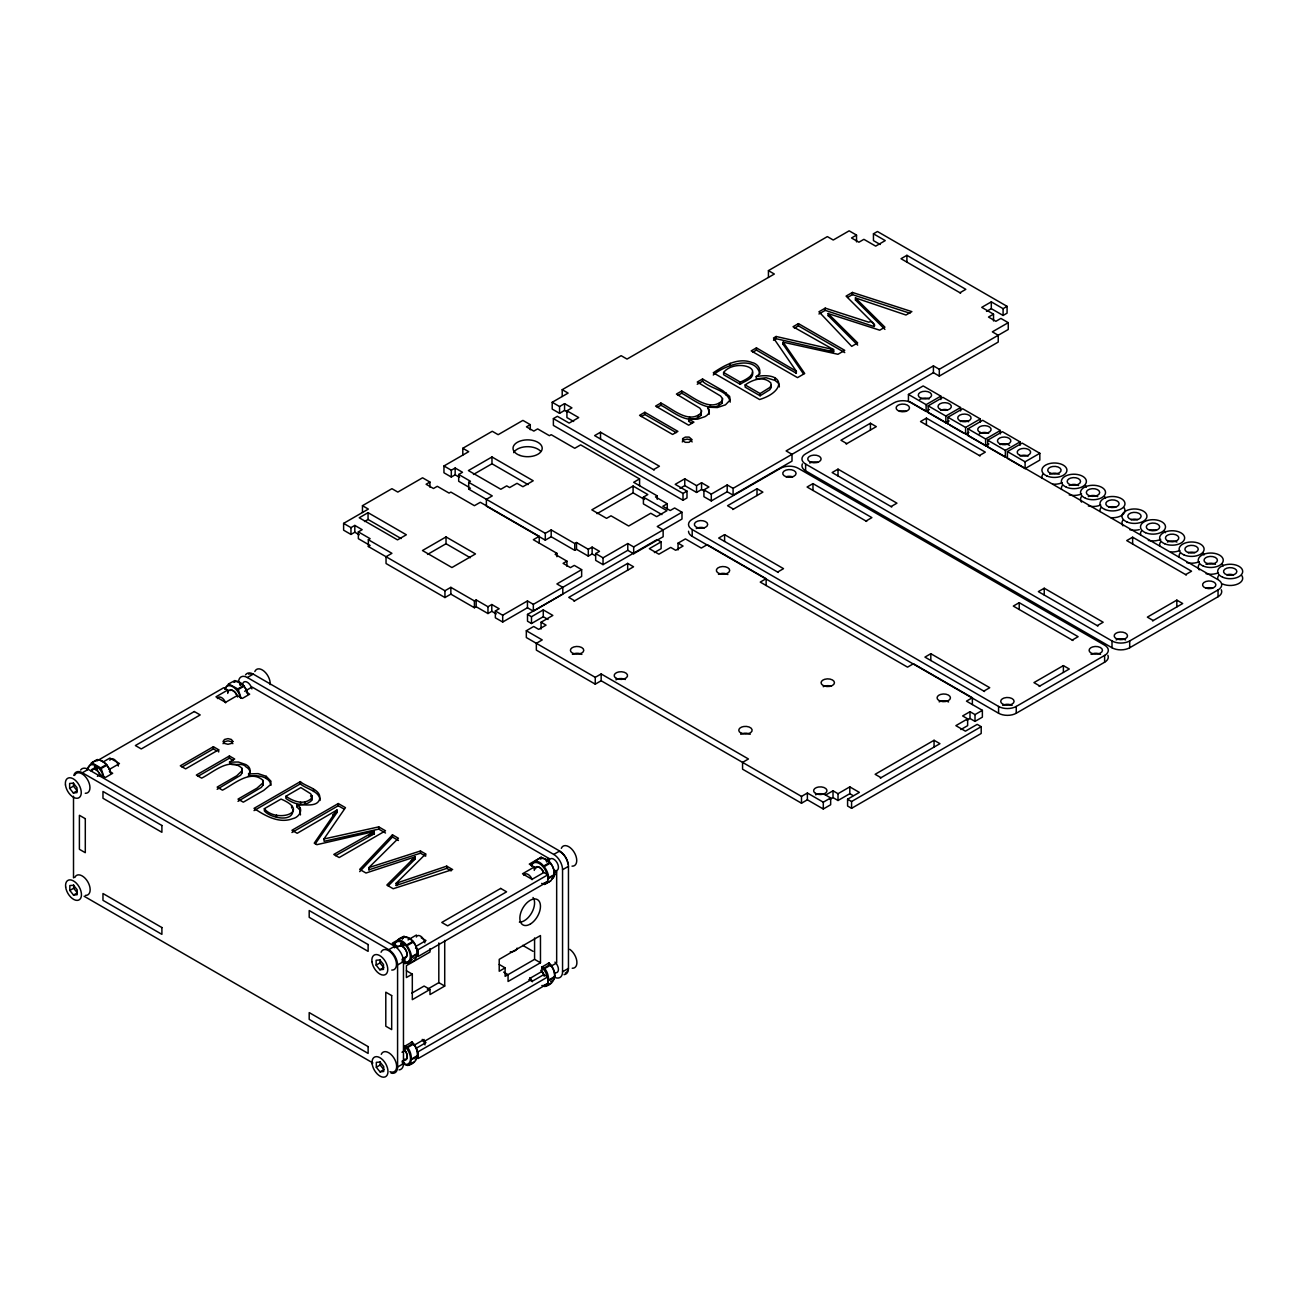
<?xml version="1.0" encoding="UTF-8"?>
<svg xmlns="http://www.w3.org/2000/svg" width="1308" height="1308" viewBox="0 0 1308 1308"><rect width="100%" height="100%" fill="white"/><g stroke="black" fill="none" stroke-linecap="round" stroke-linejoin="round"><path stroke-width="1.5" d="M217.161 789.313L240.607 775.235L242.242 772.668L241.718 768.025C229.26 756.743 212.566 772.897 201.628 778.129L196.331 775.072L229.407 755.975L234.704 759.032L229.472 762.041C230.028 767.894 242.094 761.321 245.888 766.799A13.538 7.815 0 0 1 249.844 773.796M242.242 772.668L241.718 768.025M320.084 800.463C319.741 790.735 306.088 789.182 300.349 783.852L254.03 810.6M730.24 402.112C728.115 389.997 709.982 388.836 702.543 381.2L697.246 384.258M403.011 1062.129L402.651 1061.295L403.175 1062.112M238.007 801.346L261.306 787.4L263.251 784.816L262.81 780.222C250.319 768.99 233.38 784.686 222.458 790.163L217.161 787.105L236.797 775.758L242.242 770.445M263.251 784.816L262.81 780.222M403.829 1062.423L404.744 1063.339M759.883 373.974C755.076 353.798 723.226 365.946 713.269 375.004M403.649 1062.309L404.172 1062.881M404.532 962.394C422.19 965.337 401.229 927.65 394.264 944.605M407.197 963.391C428.239 960.693 412.151 927.029 398.008 939.7M404.499 1046.155A11.461 6.622 60 0 1 410.434 1059.84A11.461 6.622 60 0 1 402.406 1063.339C415.045 1071.415 412.739 1047.855 404.728 1045.795M407.883 1065.448C420.162 1062.685 420.113 1048.395 411.48 1041.904M547.561 879.99C552.483 874.038 536.427 852.129 531.359 865.618M541.643 883.423L544.553 884.421L550.57 881.02L554.314 876.098L554.314 871.079L552.139 865.487L548.379 860.811L541.12 857.296L529.266 864.097L534.285 866.991L534.285 870.392M541.839 985.513C552.254 987.998 549.082 968.966 541.839 966.808M544.978 986.461C557.273 983.714 557.208 969.408 548.575 962.917M311.631 800.431L312.072 796.016L310.568 793.694L300.873 787.596L285.912 796.245L285.912 798.452C293.123 803.652 304.372 807.788 311.631 800.431L312.072 796.016M300.448 814.917L299.924 810.012L296.867 806.905C296.818 801.722 315.653 809.26 319.381 799.924C322.782 789.411 305.5 786.746 300.349 781.628L254.03 808.377C265.115 815.767 279.045 823.926 292.763 818.644C299.319 817.418 304.437 808.736 296.867 804.682L296.998 806.84M223.047 743.696L224.502 741.701L227.968 740.851L231.369 741.685L232.857 743.68M682.286 441.908L683.741 439.946L687.207 439.096L690.657 439.913L692.112 441.924M678.165 395.261L681.697 393.234C692.619 398.711 709.557 414.407 722.049 403.175L722.49 398.564L720.544 395.981L697.246 382.034L702.543 378.977L722.932 390.749L729.602 396.373L730.24 399.888L725.482 404.826L717.373 407.54L707.644 407.213L709.083 411.807A13.538 7.815 0 0 1 709.149 414.293M722.049 403.175L722.49 398.564M657.335 407.295L660.867 405.251C671.805 410.483 688.499 426.637 700.957 415.355L701.48 410.712L699.845 408.145L676.399 394.068L681.697 391.01C692.619 396.488 709.557 412.183 722.049 400.951M700.957 415.355L701.48 410.712M96.678 760.847C101.861 757.152 110.297 767.682 110.706 773.29M233.789 681.86C238.955 678.165 247.392 688.695 247.817 694.303M403.796 936.348L402.259 939.079A11.461 6.622 60 0 1 403.551 937.885M540.286 858.637L540.891 857.361M544.782 884.355L546.319 881.625M271.05 785.225C269.497 775.791 256.057 774.876 248.406 776.167L249.844 771.573A13.538 7.815 0 0 0 245.888 764.591L238.432 762.024L229.603 762.123M224.862 688.842L228.606 683.921L234.884 680.536M771.328 385.141L769.807 387.479L760.111 393.561L745.151 384.928L745.151 387.152L760.111 395.784L769.807 389.702L771.328 387.364L770.87 382.966C763.61 375.592 752.362 379.745 745.151 384.928M315.326 843.725L337.153 812.301L337.023 809.995L297.194 833.294L291.946 830.286L338.281 803.537L345.459 807.674L323.943 838.968L324.122 841.306L378.731 829.109L385.517 833.016M263.251 782.593L256.989 788.168L238.007 799.123L243.304 802.18L263.676 790.424L270.364 784.784L271.001 781.268L266.243 776.331L258.134 773.633L248.406 773.944M97.299 759.556L91.511 762.907L87.145 769.742M723.602 372.486L740.279 382.116C771.72 368.725 734.72 357.885 723.602 372.486L723.602 374.709L740.279 384.323C744.089 381.102 754.651 378.764 752.378 372.012M392.465 834.815L359.7 869.395L365.995 873.025L415.143 856.854L386.841 885.058L393.201 888.737L452.617 869.542L446.731 866.141L396.144 883.276L425.672 853.977L420.473 850.985L368.872 867.596L398.433 838.265L392.465 834.815L392.465 837.038L359.7 871.619M388.182 885.892L415.143 859.078L415.012 856.789M756.237 376.557C763.414 372.584 758.787 363.738 752.002 362.512C738.284 357.231 724.354 365.39 713.269 372.78L759.588 399.529C786.157 391.403 785.078 371.39 756.237 376.557L756.237 378.764L766.243 377.767L775.235 380.481L778.62 383.457L779.372 386.939M311.631 798.207C304.372 805.581 293.123 801.428 285.912 796.245M692.194 423.351L688.711 421.339L688.711 419.116L693.943 422.141L688.646 425.198L655.57 406.101L660.867 403.044C671.805 408.26 688.499 424.43 700.957 413.132M398.515 883.521L396.144 885.483L446.731 868.365L451.146 870.915M332.608 814.917L337.153 812.301M562.211 396.488L562.211 389.686L621.136 355.678L627.023 359.079L774.336 274.026L768.434 270.625L768.434 277.427M768.434 270.625L827.359 236.601L833.245 240.018L849.154 230.829L856.527 235.08L856.527 241.882M362.463 512.491L362.463 505.689L391.926 488.685L397.812 492.086L422.566 477.796L429.923 482.047L429.923 487.148M462.803 455.086L462.803 448.284L492.266 431.28L498.152 434.681L522.906 420.391L530.28 424.642L530.28 429.743M567.509 412.134L564.566 410.434L559.562 413.328L552.205 409.077L552.205 402.275L568.113 393.087L562.211 389.686M359.226 534.776L354.811 532.225L350.969 534.432L343.612 530.181L343.612 523.38L368.349 509.09L362.463 505.689M459.566 477.371L455.151 474.82L451.309 477.028L443.952 472.777L443.952 465.975L468.705 451.685L462.803 448.284M368.055 512.671L359.226 517.772L397.518 539.877L406.363 534.776L368.055 512.671L368.055 519.472L364.523 521.516M552.205 402.275L559.562 406.526L564.566 403.632L571.939 407.883L566.92 410.777L566.92 417.579L573.656 421.47M856.527 235.08L851.524 237.974L858.882 242.225L863.885 239.331L875.673 246.133L885.238 240.607L873.45 233.805L873.45 240.607L880.186 244.498M343.612 523.38L350.969 527.631L354.811 525.424L362.169 529.675L358.343 531.882L358.343 538.683L370.131 545.501L368.349 546.515L368.349 539.714L370.131 538.683L358.343 531.882M429.923 482.047L426.097 484.254L433.471 488.505L437.297 486.298L449.085 493.1L450.851 492.086L474.412 505.689L480.314 502.288L539.223 536.313L539.223 543.114M443.952 465.975L451.309 470.226L455.151 468.019L462.509 472.27L458.683 474.477L458.683 481.279L468.787 487.116M530.28 424.642L526.437 426.849L533.811 431.1L537.637 428.893L549.425 435.695L551.191 434.681L574.752 448.284L580.654 444.884L639.579 478.908L639.579 485.709M993.524 320.967L993.524 314.165L988.505 317.059L995.879 321.31L1000.882 318.416L1008.255 322.667L1008.255 329.485L939.308 369.281L933.421 365.88L786.108 450.917L792.01 454.317L792.01 461.135L733.085 495.143L727.199 491.743L711.29 500.931L703.917 496.68L703.917 489.879L708.936 486.985L701.562 482.734L696.559 485.628L684.771 478.81L675.206 484.336L686.994 491.138L686.994 497.939L683.005 500.245L553.382 425.411L553.382 418.609L557.371 416.304L569.144 423.105L578.708 417.579L566.92 410.777M873.45 233.805L877.439 231.5L1007.078 306.35L1007.078 313.152L1003.089 315.457L991.3 308.655L986.51 311.402M491.971 456.966L468.411 470.569L500.817 489.274L506.703 485.873L509.646 487.573L517.02 483.322L522.906 486.723L533.223 480.772L491.971 456.966L491.971 463.768L528.056 484.598M473.447 474.461L491.971 463.768M595.68 553.562L603.037 557.829L627.791 543.539L633.677 546.94L681.991 519.047L681.991 512.245L657.254 526.519L663.14 529.92L663.14 536.738L633.677 553.742L627.791 550.341L603.037 564.631L595.68 560.38L595.68 553.562L599.505 551.355L592.132 547.104L588.306 549.311L576.517 542.509L574.752 543.539L551.191 529.92L545.289 533.321L468.705 489.11L468.705 482.309L470.471 481.279L458.683 474.477M468.705 489.11L470.471 488.08M653.542 469.637L659.428 466.237L600.519 432.212L594.617 435.613L654.229 470.03M959.941 292.73L965.827 289.33L906.902 255.322L901.016 258.722L960.628 293.139M644.844 412.282L639.547 415.355L672.623 434.452L677.92 431.395L644.844 412.282L644.844 414.505L676.187 432.605M833.572 349.612L776.135 336.483L773.486 338.02L796.261 371.161L756.433 347.863L751.201 350.887L797.52 377.636L804.698 373.499L783.181 342.189L837.97 354.288L844.755 350.364L798.42 323.616L793.024 326.738L833.572 349.612L833.572 351.836L776.135 338.707L773.486 340.243M825.234 308.132L818.939 311.778L851.704 346.358L857.672 342.909L828.111 313.56L879.712 330.188L884.911 327.18L855.383 297.897L905.97 315.015L911.856 311.631L852.44 292.436L846.08 296.099L874.382 324.302C875.265 329.779 873.352 319.365 868.757 322.177L825.234 308.132L825.234 310.356L818.939 313.985M641.312 416.549L644.844 414.505M752.934 352.097L756.433 350.086L796.392 373.303M794.381 328.177L798.42 325.839L844.755 352.588M847.666 297.406L852.44 294.643L909.943 313.217M857.672 345.116L828.275 315.686M884.911 329.403L855.514 300.039M446.028 536.934L422.468 550.537L451.93 567.541L475.491 553.938L446.028 536.934L446.028 543.736L427.52 554.428M803.57 374.039L783.181 344.413L783.378 342.075M91.511 762.907L97.773 759.523M688.711 419.116L697.671 419.149L705.126 416.582A13.538 7.815 0 0 0 709.083 409.584L707.644 407.213M97.642 760.537L223.766 687.714L227.756 690.019L227.756 693.42M688.711 421.339L688.842 419.034M73.82 775.399A12.491 7.21 60 0 1 82.355 772.766L88.241 769.366L394.656 946.273A12.491 7.21 60 0 1 403.469 961.593L403.469 1063.617A12.491 7.21 60 0 1 399.054 1069.911M238.497 682.612A12.491 7.21 60 0 1 247.326 677.511L253.229 674.111L559.644 851.018A12.491 7.21 60 0 1 568.457 866.337L568.457 968.361A12.491 7.21 60 0 1 564.026 974.656M103.169 761.943L109.905 758.051L119.469 763.578L109.365 769.415M227.756 690.019L215.967 696.821L225.532 702.347L237.32 695.545L242.323 698.439L249.681 694.188L246.345 692.259M91.985 762.858L100.7 767.894L106.488 764.542M228.606 683.921L237.794 688.907L243.582 685.556M103.97 777.181L101.19 768.499L106.978 765.147M241.064 698.194L238.285 689.512L244.073 686.16M69.635 788.348L69.635 783.443L73.346 783.165L76.992 787.694L76.992 792.599L73.346 792.975L69.635 788.348L73.461 786.141L73.461 782.871M97.381 776.331L100.324 774.63L105.327 777.524L112.701 773.273L109.349 771.344M244.678 691.294L252.052 687.043L549.017 858.489L549.017 861.89A6.671 3.842 60 0 1 553.317 858.947A6.671 3.842 60 0 1 558.369 866.354A6.671 3.842 60 0 1 554.935 870.572M73.346 792.975L77.172 790.768L73.461 786.141M368.349 546.515L444.949 590.742L450.851 587.341L474.412 600.944L476.177 599.931L487.966 606.732L491.792 604.509L499.166 608.76L495.34 610.983L495.34 617.785L502.697 622.036L527.451 607.746L533.337 611.147L562.8 594.143L562.8 587.341L556.914 583.94L581.651 569.65L581.651 576.452L533.337 604.345L527.451 600.944L502.697 615.234L495.34 610.983M539.223 536.313L533.337 539.714L556.914 553.317L556.914 556.717M639.579 478.908L633.677 482.309L657.254 495.912L657.254 499.313M643.405 497.105L647.82 494.555L633.088 486.036L591.837 509.858L606.569 518.36L611 515.81L628.674 526.012L650.763 513.259L656.665 516.66L666.966 510.709L643.405 497.105L643.405 503.907L661.913 514.6M368.349 539.714L391.926 553.317L386.04 556.717L386.04 563.519L444.949 597.543L450.851 594.143L474.412 607.746L476.177 606.732L487.966 613.534L491.792 611.327L496.223 613.877M468.705 482.309L492.266 495.912L486.38 499.313L486.38 506.114L545.289 540.139L551.191 536.738L574.752 550.341L576.517 549.311L588.306 556.129L592.132 553.905L595.091 555.606M597.004 513.684L633.088 492.854L644.55 499.46M218.681 749.778L213.384 746.721L180.291 765.818L185.605 768.875L218.681 749.778L218.681 752.002M182.041 767.028L213.384 748.928L216.915 750.972M1007.078 306.35L1003.089 308.655L991.3 301.854L981.736 307.364L993.524 314.165M556.914 553.317L555.132 554.33L566.92 561.148L566.92 566.25M657.254 495.912L655.488 496.926L667.26 503.727L667.26 508.828M679.996 488.375L684.771 485.628L696.559 492.429L701.562 489.535L704.505 491.236M553.382 418.609L683.005 493.443L686.994 491.138M566.92 561.148L563.094 563.356L570.452 567.607L574.294 565.399L581.651 569.65M667.26 503.727L662.845 506.278L670.203 510.529L674.634 507.978L681.991 512.245M198.064 776.282L229.407 758.182L232.938 760.226M703.917 489.879L711.29 494.13L727.199 484.941L733.085 488.342L933.421 372.682L939.308 376.083L998.233 342.058L998.233 335.257L992.347 331.856L1008.255 322.667M548.052 619.469L543.278 616.722L531.489 623.524L527.5 621.218L527.5 614.417L657.123 539.566L661.112 541.872L661.112 548.673L654.392 552.565M929.383 409.551L926.113 411.448L908.439 401.245L908.439 394.444L923.17 385.942L940.844 396.144L940.844 399.545M527.5 614.417L531.489 616.722L543.278 609.904L552.843 615.43L541.054 622.232L541.054 629.034M661.112 541.872L649.34 548.673L658.905 554.2L670.677 547.398L675.696 550.292L683.054 546.041L678.051 543.147L678.051 549.949M573.95 601.206L633.562 566.789L627.676 563.388L568.751 597.396L574.637 600.797M732.742 509.531L762.891 492.119L757.005 488.718L727.542 505.722L733.428 509.123M846.162 444.033L876.311 426.637L870.425 423.236L840.962 440.24L846.865 443.641M69.831 890.454L69.831 885.549L73.542 885.271L77.188 889.8L77.188 894.705L73.542 895.081L69.831 890.454L73.657 888.246L73.657 884.976M960.906 729.537L967.642 725.646L967.642 718.844L955.87 725.646L965.418 731.172L977.207 724.37L981.196 726.676L981.196 733.477L851.573 808.311L847.584 806.006L847.584 799.204L859.372 792.403L849.808 786.876L838.019 793.694L833.016 790.8L825.642 795.051L830.662 797.945L830.662 804.747L823.288 808.998L807.379 799.809L801.493 803.21L742.568 769.186L742.568 762.384L748.454 758.983L601.157 673.947L595.254 677.348L526.323 637.536L526.323 630.734L533.697 626.483L538.7 629.377L546.057 625.126L541.054 622.232M678.051 543.147L685.408 538.896L701.317 548.068L707.219 544.668L766.128 578.692L766.128 585.494M73.542 895.081L77.368 892.874L73.657 888.246M908.439 394.444L926.113 404.646L940.844 396.144M949.117 420.947L945.847 422.844L928.173 412.641L928.173 405.84L942.905 397.338L960.579 407.54L960.579 410.941M777.622 572.054L783.525 568.653L724.599 534.645L718.697 538.046L778.325 572.463M866.01 521.025L871.896 517.625L812.971 483.617L807.085 487.017L866.697 521.434M891.042 506.572L896.945 503.171L838.019 469.147L832.133 472.548L891.745 506.981M979.43 455.544L985.316 452.143L926.407 418.135L920.505 421.536L980.117 455.952M264.363 808.671L281.04 799.057C312.481 812.431 275.481 823.272 264.363 808.671L264.363 810.895C270.053 817.958 293.842 823.141 292.927 809.472M928.173 405.84L945.847 416.042L960.579 407.54M947.908 424.037L947.908 417.236L962.639 408.734L980.313 418.936L980.313 422.337M947.908 417.236L965.598 427.438L980.313 418.936M988.897 443.919L985.627 445.799L967.953 435.597L967.953 428.795L982.684 420.293L1000.358 430.495L1000.358 433.896M968.868 432.343L965.598 434.24L965.598 427.438M291.946 832.493L338.281 805.744L344.02 809.063M967.953 428.795L985.627 438.998L1000.358 430.495M987.687 440.191L1005.361 450.393L1005.361 457.195L987.687 446.993L987.687 440.191L1002.418 431.689L1020.093 441.891L1020.093 445.292M766.128 578.692L760.242 582.093L907.539 667.145L913.442 663.745L972.367 697.753L972.367 704.554M526.323 630.734L542.231 639.923L536.345 643.323L536.345 650.125L595.254 684.149L601.157 680.749L801.493 796.409L807.379 793.008L823.288 802.196L830.662 797.945M1005.361 450.393L1020.093 441.891M1007.422 451.587L1022.153 443.085L1039.827 453.287L1039.827 460.089L1025.096 468.591L1007.422 458.389L1007.422 451.587L1025.096 461.789L1039.827 453.287M335.518 855.661L374.333 833.768L374.202 831.479L316.896 844.674L314.247 843.153L337.023 809.995M404.286 936.299L392.269 943.199L397.289 946.093L394.346 947.793M535.593 860.664L541.381 857.329M82.355 772.766L388.77 949.673L394.656 946.273M247.326 677.511L553.742 854.418L559.644 851.018M408.014 939.896L416.434 935.024M534.285 866.991L522.497 873.793L532.062 879.319L543.834 872.518L547.823 874.823L547.823 881.625L418.2 956.459L418.2 949.657L547.823 874.823M546.057 860.19L549.017 858.489M407.197 944.67L412.985 941.335M544.291 865.683L550.096 862.348M407.687 945.275L413.475 941.94M544.782 866.288L550.57 862.953M376.132 965.14L376.132 960.235L379.843 959.958L383.489 964.486L383.489 969.391L379.843 969.768L376.132 965.14L379.958 962.933L379.958 959.663M415.895 946.387L425.999 940.55L421.209 937.787M379.843 969.768L383.685 967.56L379.958 962.933M983.845 691.115L989.747 687.714L930.822 653.706L924.936 657.106L984.548 691.523M1072.233 640.102L1078.119 636.685L1019.21 602.677L1013.308 606.078L1072.92 640.495M1097.281 625.633L1103.167 622.232L1044.242 588.224L1038.356 591.625L1097.968 626.041M1185.653 574.604L1191.555 571.204L1132.63 537.196L1126.728 540.596L1186.356 575.013M401.997 959.353L404.94 957.652M401.997 961.053L404.94 959.353L404.94 963.783L412.314 959.516M553.725 873.45L556.668 871.749L556.668 962.933L550.782 966.334M391.027 1073.1A12.491 7.21 60 0 0 397.583 1067.017L397.583 964.993L403.469 961.593M412.036 956.508L417.824 953.156M549.131 877.521L554.935 874.169M553.725 976.88A12.491 7.21 60 0 0 562.554 971.779L562.554 869.738L568.457 866.337M412.036 957.145L417.824 953.81M549.131 878.159L554.935 874.823M544.291 884.404L550.57 881.02M444.72 940.419L444.72 986.052L429.989 994.57L429.989 989.453L412.314 999.672L412.314 974.149L406.412 977.55L406.412 965.647L429.989 952.044L429.989 948.643M411.726 993.197L424.103 986.052L429.989 989.453M427.373 989.273L438.818 982.651L444.72 986.052M972.367 697.753L966.465 701.153L982.373 710.342L982.373 717.144L975.016 721.395L969.996 718.501L967.053 720.201M540.466 962.753L534.58 959.353L505.117 976.357L505.117 967.855L499.215 971.255L499.215 959.353L540.466 935.547L540.466 962.753L508.06 981.474L508.06 974.656L503.645 972.106M982.373 710.342L975.016 714.593L969.996 711.699L962.639 715.95L967.642 718.844M830.057 799.302L833.016 797.602L838.019 800.496L849.808 793.694L852.996 795.526M880.333 778.096L939.962 743.68L934.059 740.279L875.134 774.303L881.036 777.704M1039.141 686.422L1069.29 669.009L1063.388 665.609L1033.941 682.612L1039.827 686.013M1152.561 620.94L1182.71 603.528L1176.824 600.127L1147.361 617.131L1153.247 620.532M412.314 1041.855L404.94 1046.106L404.94 1050.52L401.997 1052.221M549.311 962.753L541.937 967.004L541.937 971.435L530.149 978.237L530.149 980.281L424.103 1041.511L424.103 1039.468L413.998 1045.305M407.393 1046.776L413.181 1043.441M544.488 967.789L550.292 964.454M407.883 1047.381L413.671 1044.046M544.978 968.394L550.766 965.059M376.328 1067.246L376.328 1062.341L380.039 1062.047L383.702 1066.592L383.702 1071.497L380.039 1071.873L376.328 1067.246L380.154 1065.023L380.154 1061.753M415.895 1048.444L425.999 1042.607L422.811 1040.759M380.039 1071.873L383.882 1069.65L380.154 1065.023M547.823 976.88L418.2 1051.714L418.2 1058.515L547.823 983.681L547.823 976.88L543.834 974.574L532.062 981.376L528.873 979.529M847.584 799.204L851.573 801.51L981.196 726.676M692.194 529.544L998.576 706.434A12.491 7.21 0 0 0 1016.251 706.434L1104.622 655.422A12.491 7.21 0 0 0 1104.671 645.204L798.24 468.297A12.491 7.21 0 0 0 780.565 468.297L692.194 519.325A12.491 7.21 0 0 0 692.194 529.544L692.194 536.345L998.576 713.236A12.491 7.21 0 0 0 1016.251 713.236L1104.622 662.224A12.491 7.21 0 0 0 1107.876 655.259M805.614 464.046L1112.013 640.953A12.491 7.21 0 0 0 1129.687 640.953L1218.042 589.924A12.491 7.21 0 0 0 1218.091 579.722L911.676 402.815A12.491 7.21 0 0 0 894.002 402.815L805.614 453.843A12.491 7.21 0 0 0 805.614 464.046L805.614 470.847L1112.013 647.754A12.491 7.21 0 0 0 1129.687 647.754L1218.042 596.742A12.491 7.21 0 0 0 1221.312 589.777M397.583 1067.017L403.469 1063.617M412.233 1058.597L418.02 1055.262M562.554 971.779L568.457 968.361M549.344 979.61L555.132 976.275M412.233 1059.251L418.02 1055.899M549.344 980.264L555.132 976.929M407.393 1065.48L413.671 1062.096M544.488 986.51L550.766 983.109M374.333 831.545L333.785 854.435L339.181 857.541L385.517 830.793L378.731 826.885L323.943 838.968M411.35 860.468L415.143 859.078M368.872 869.82L420.473 853.208L425.672 856.2L425.672 853.977M368.333 835.485L374.333 833.768M825.234 310.356L874.251 326.608M830.416 350.184L833.572 351.836M949.69 425.051L963.816 433.226M446.028 543.736L470.291 557.748M368.055 519.472L401.131 538.569M240.737 684.248L240.607 685.098L240.083 683.871M553.725 870.049L556.668 871.749M392.465 837.038L398.433 840.488M522.709 945.357L533.092 951.357M499.215 964.454L505.117 967.855M415.535 948.12L418.2 949.657M406.412 970.749L412.314 974.149M402.21 1060.984L402.194 1062.161M84.104 896.242L372.894 1062.979M310.568 795.902L312.072 798.24M547.12 861.874L546.581 860.648L546.45 861.743M240.607 685.343L240.067 684.117L240.067 685.032M1218.042 589.924L1218.042 596.742M1176.824 600.127L1176.824 606.928M1132.63 537.196L1132.63 543.997M1129.687 640.953L1129.687 647.754M1112.013 640.953L1112.013 647.754M1104.622 655.422L1104.622 662.224M1063.388 665.609L1063.388 672.41M1044.242 588.224L1044.242 595.026M1025.096 461.789L1025.096 468.591M1019.21 602.677L1019.21 609.479M1016.251 706.434L1016.251 713.236M1003.089 308.655L1003.089 315.457M998.576 706.434L998.576 713.236M991.3 301.854L991.3 308.655M985.627 438.998L985.627 445.799M975.016 714.593L975.016 721.395M969.996 711.699L969.996 718.501M945.847 416.042L945.847 422.844M939.308 369.281L939.308 376.083M934.059 740.279L934.059 747.081M933.421 365.88L933.421 372.682M930.822 653.706L930.822 660.507M926.407 418.135L926.407 424.936M926.113 404.646L926.113 411.448M906.902 255.322L906.902 262.123M870.425 423.236L870.425 430.038M855.514 297.815L855.383 300.121M852.44 292.436L852.44 294.643M851.573 801.51L851.573 808.311M849.808 786.876L849.808 793.694M838.019 469.147L838.019 475.965M838.019 793.694L838.019 800.496M833.441 349.694L833.441 351.917M833.016 790.8L833.016 797.602M828.275 313.462L828.111 315.784M823.288 802.196L823.288 808.998M812.971 483.617L812.971 490.418M807.379 793.008L807.379 799.809M801.493 796.409L801.493 803.21M798.42 323.616L798.42 325.839M796.392 371.08L796.261 373.385M783.181 342.189L783.181 344.413M776.135 336.483L776.135 338.707M775.235 378.274L775.235 380.481M760.111 393.561L760.111 395.784M757.005 488.718L757.005 495.519M756.433 347.863L756.433 350.086M750.89 375.396L750.89 377.603M740.279 382.116L740.279 384.323M733.085 488.342L733.085 495.143M730.109 363.33L730.109 365.553M727.199 484.941L727.199 491.743M725.907 392.662L725.907 394.885M724.599 534.645L724.599 541.447M719.236 403.273L719.236 405.496M711.29 494.13L711.29 500.931M710.375 404.826L710.375 407.033M702.543 378.977L702.543 381.2M701.562 482.734L701.562 489.535M698.276 415.388L698.276 417.612M696.559 485.628L696.559 492.429M689.594 417.023L689.594 419.23M684.771 478.81L684.771 485.628M683.005 493.443L683.005 500.245M681.697 391.01L681.697 393.234M660.867 403.044L660.867 405.251M633.677 546.94L633.677 553.742M633.088 486.036L633.088 492.854M627.791 543.539L627.791 550.341M627.676 563.388L627.676 570.19M603.037 557.829L603.037 564.631M601.157 673.947L601.157 680.749M600.519 432.212L600.519 439.014M595.254 677.348L595.254 684.149M592.132 547.104L592.132 553.905M588.306 549.311L588.306 556.129M576.517 542.509L576.517 549.311M574.752 543.539L574.752 550.341M564.566 403.632L564.566 410.434M559.562 406.526L559.562 413.328M551.191 529.92L551.191 536.738M548.853 963.947L548.853 965.124M545.289 533.321L545.289 540.139M543.278 609.904L543.278 616.722M534.58 937.967L534.58 959.353M533.337 604.345L533.337 611.147M531.489 616.722L531.489 623.524M527.451 600.944L527.451 607.746M502.697 615.234L502.697 622.036M491.792 604.509L491.792 611.327M487.966 606.732L487.966 613.534M476.177 599.931L476.177 606.732M474.412 600.944L474.412 607.746M455.151 468.019L455.151 474.82M451.309 470.226L451.309 477.028M450.851 587.341L450.851 594.143M446.731 866.141L446.731 868.365M444.949 590.742L444.949 597.543M438.818 942.97L438.818 982.651M420.473 850.985L420.473 853.208M396.144 883.276L396.275 885.565M378.731 826.885L378.731 829.109M374.202 831.479L374.202 833.687M368.872 867.596L369.036 869.918M354.811 525.424L354.811 532.225M350.969 527.631L350.969 534.432M338.281 803.537L338.281 805.744M313.528 789.247L313.528 791.471M305.124 801.869L305.124 804.077M300.627 802.245L300.627 804.469M300.349 781.628L300.349 783.852M299.924 807.788L299.924 810.012M291.651 805.777L291.651 808.001M276.544 815.048L276.544 817.271M266.243 776.331L266.243 778.554M229.407 755.975L229.407 758.182M213.384 746.721L213.384 748.928M73.51 796.229L73.51 877.881M1049.719 474.297A6.671 3.842 0 0 1 1059.153 474.297M1062.145 482.701A12.491 7.21 0 0 1 1052.924 484.173M1042.067 478.025A12.491 7.21 0 0 1 1042.852 474.314M1123.981 507.7A12.491 7.21 0 0 1 1110.966 517.69M1100.093 511.526A12.491 7.21 0 0 1 1100.878 507.831M1109.135 507.193A6.671 3.842 0 0 1 1115.806 507.193M1081.585 493.917A12.491 7.21 0 0 1 1069.208 494.931M1061.507 489.241A12.491 7.21 0 0 1 1062.292 485.546M1085.378 485.415A12.491 7.21 0 0 1 1086.261 487.23M1069.176 485.513A6.671 3.842 0 0 1 1078.593 485.513M1100.731 504.986A12.491 7.21 0 0 1 1088.354 505.983M1081.536 502.125A12.491 7.21 0 0 1 1081.438 496.599M1104.541 496.468A12.491 7.21 0 0 1 1105.407 498.283M1088.321 496.582A6.671 3.842 0 0 1 1097.739 496.582M809.734 463.032A6.671 3.842 0 0 1 817.778 462.427M1205.894 588.142A6.671 3.842 0 0 0 1215.884 584.823A6.671 3.842 0 0 0 1205.894 581.488A6.671 3.842 0 0 0 1205.894 588.142A6.671 3.842 0 0 1 1212.565 588.289M1116.133 639.923A6.671 3.842 0 0 1 1125.55 639.923M899.495 411.399A6.671 3.842 0 0 1 906.166 411.399M805.614 470.847A12.491 7.21 0 0 1 802.376 463.882M696.314 528.514A6.671 3.842 0 0 1 704.358 527.909M1091.085 654.376A6.671 3.842 0 0 1 1100.519 654.376M1002.713 705.404A6.671 3.842 0 0 1 1012.13 705.404M786.075 476.733A6.671 3.842 0 0 0 796.082 473.414A6.671 3.842 0 0 0 786.075 470.079A6.671 3.842 0 0 0 786.075 476.733A6.671 3.842 0 0 1 792.746 476.88M692.194 536.345A12.491 7.21 0 0 1 688.531 531.244M80.589 770.052A12.491 7.21 60 0 1 88.241 769.366M388.77 949.673A12.491 7.21 60 0 1 397.583 964.993M245.561 674.797A12.491 7.21 60 0 1 253.229 674.111M553.742 854.418A12.491 7.21 60 0 1 562.554 869.738M554.935 962.116A6.671 3.842 60 0 1 558.434 969.391A6.671 3.842 60 0 1 554.935 972.629M242.781 683.675A6.671 3.842 60 0 1 247.326 682.269A6.671 3.842 60 0 1 251.888 688.94M513.652 452.65A14.584 8.42 0 0 1 526.176 446.715A14.584 8.42 0 0 1 540.466 451.113M533.026 897.501A14.584 8.42 -60 0 1 531.784 912.657A14.584 8.42 -60 0 1 519.39 922.14M1241.701 575.455A12.491 7.21 0 0 1 1237.891 583.957A12.491 7.21 0 0 1 1222.669 584.038M1217.813 579.281A12.491 7.21 0 0 1 1218.598 575.585M1226.855 574.801A6.671 3.842 0 0 0 1236.861 571.482A6.671 3.842 0 0 0 1226.855 568.146A6.671 3.842 0 0 0 1226.855 574.801A6.671 3.842 0 0 1 1233.526 574.948M1218.451 572.74A12.491 7.21 0 0 1 1206.074 573.738M1199.24 569.879A12.491 7.21 0 0 1 1199.158 564.353M1222.244 564.222A12.491 7.21 0 0 1 1223.127 566.037M1206.041 564.337A6.671 3.842 0 0 1 1215.459 564.337M1199.305 561.688A12.491 7.21 0 0 1 1186.928 562.685M1179.227 557.012A12.491 7.21 0 0 1 1180.012 553.3M1203.098 553.17A12.491 7.21 0 0 1 1203.981 554.984M1188.269 552.663A6.671 3.842 0 0 1 1194.94 552.663M1167.439 542.052A6.671 3.842 0 0 1 1176.873 542.052M1179.849 550.455A12.491 7.21 0 0 1 1170.644 551.927M1159.771 545.779A12.491 7.21 0 0 1 1160.556 542.068M1160.703 539.403A12.491 7.21 0 0 1 1148.326 540.4M1140.625 534.727A12.491 7.21 0 0 1 1141.41 531.015M1164.512 530.885A12.491 7.21 0 0 1 1165.379 532.699M1149.667 530.378A6.671 3.842 0 0 1 1156.337 530.378M1131.109 519.668A6.671 3.842 0 0 1 1137.78 519.668M1139.333 529.642A12.491 7.21 0 0 1 1129.769 529.691M1122.951 525.816A12.491 7.21 0 0 1 1122.853 520.306M1020.027 455.952A6.671 3.842 0 0 1 1028.153 456.1M1000.293 444.556A6.671 3.842 0 0 1 1009.596 445.439M979.283 433.847A6.671 3.842 0 0 1 988.668 433.308M960.53 421.585A6.671 3.842 0 0 1 968.639 421.732M940.779 410.189A6.671 3.842 0 0 1 947.417 409.813M919.786 399.48A6.671 3.842 0 0 1 929.154 398.94M572.43 654.36A6.671 3.842 0 0 1 581.864 654.409M718.468 574.375A6.671 3.842 0 0 1 727.886 574.539M615.921 679.817A6.671 3.842 0 0 1 625.338 679.506M740.769 734.311A6.671 3.842 0 0 1 750.203 734.311M823.239 686.7A6.671 3.842 0 0 1 831.316 686.242M939.16 701.856A6.671 3.842 0 0 1 948.594 701.955M815.603 794.79A6.671 3.842 0 0 1 825.021 794.79M529.805 977.697A6.246 3.613 60 0 1 532.291 981.768M569.765 949.33A11.249 6.491 60 0 1 576.812 961.069A11.249 6.491 60 0 1 572.217 968.247M568.179 968.509A11.249 6.491 60 0 1 565.301 973.038M548.673 963.097A11.461 6.622 60 0 1 554.608 974.346A11.461 6.622 60 0 1 550.619 981.36M541.594 967.184A11.461 6.622 60 0 1 547.333 977.092M546.515 983.73A11.461 6.622 60 0 1 543.556 985.447M540.76 970.307A6.867 3.973 60 0 1 544.193 976.259M542.166 971.599A6.246 3.613 60 0 1 543.785 974.395M381.069 952.24A11.249 6.491 60 0 1 393.97 956.262A11.249 6.491 60 0 1 391.762 970.062M416.336 937.051A6.246 3.613 60 0 1 420.882 936.348A6.246 3.613 60 0 1 424.838 942.839M394.378 944.948A11.461 6.622 60 0 1 407.933 948.578A11.461 6.622 60 0 1 404.303 962.132M405.218 937.362A11.461 6.622 60 0 1 416.287 947.172A11.461 6.622 60 0 1 413.328 958.241M397.501 947.728A6.867 3.973 60 0 1 405.644 949.902A6.867 3.973 60 0 1 403.469 958.028M399.529 946.207A6.246 3.613 60 0 1 406.167 950.54A6.246 3.613 60 0 1 404.859 957.325M411.562 1042.084A11.461 6.622 60 0 1 415.208 1059.823M403.665 1049.294A6.867 3.973 60 0 1 407.262 1056.799A6.867 3.973 60 0 1 403.665 1060.134M403.992 1049.457A6.246 3.613 60 0 1 407.279 1056.275A6.246 3.613 60 0 1 403.992 1059.316M523.936 875.363A6.246 3.613 60 0 1 527.909 874.3A6.246 3.613 60 0 1 532.094 879.679M561.328 848.336A11.249 6.491 60 0 1 574.228 852.358A11.249 6.491 60 0 1 572.021 866.158M558.81 851.116A11.249 6.491 60 0 1 567.934 863.983M381.266 1054.346A11.249 6.491 60 0 1 394.869 1059.66A11.249 6.491 60 0 1 389.964 1071.693M422.206 1039.386A6.246 3.613 60 0 1 425.035 1044.928M540.645 858.898A11.461 6.622 60 0 1 552.107 865.52A11.461 6.622 60 0 1 552.107 878.747M531.473 865.961A11.461 6.622 60 0 1 539.305 863.542A11.461 6.622 60 0 1 547.136 875.003M545.027 882.818A11.461 6.622 60 0 1 543.36 883.341M534.612 868.741A6.867 3.973 60 0 1 538.667 866.975A6.867 3.973 60 0 1 543.507 872.534M535.479 868.855A6.246 3.613 60 0 1 539.174 867.253A6.246 3.613 60 0 1 543.588 872.305M234.148 682.106A11.461 6.622 60 0 1 247.703 694.123M224.976 689.169A11.461 6.622 60 0 1 232.808 686.765A11.461 6.622 60 0 1 240.623 698.21M228.115 691.948A6.867 3.973 60 0 1 232.17 690.183A6.867 3.973 60 0 1 237.01 695.742M230.126 690.444A6.246 3.613 60 0 1 237.516 697M217.439 698.57A6.246 3.613 60 0 1 221.412 697.524A6.246 3.613 60 0 1 225.597 702.886M254.831 671.544A11.249 6.491 60 0 1 264.102 671.233A11.249 6.491 60 0 1 270.184 684.607M248.553 674.111A11.249 6.491 60 0 1 252.313 674.323M87.881 768.156A11.461 6.622 60 0 1 95.697 765.752A11.461 6.622 60 0 1 103.528 777.197M100.683 760.765A11.461 6.622 60 0 1 110.608 773.11M91.004 770.935A6.867 3.973 60 0 1 95.697 769.48A6.867 3.973 60 0 1 100.405 776.363M91.887 771.05A6.246 3.613 60 0 1 98.362 771.704M99.277 773.044A6.246 3.613 60 0 1 99.98 774.5M74.572 775.448A11.249 6.491 60 0 1 87.456 779.486A11.249 6.491 60 0 1 85.265 793.269M109.839 760.259A6.246 3.613 60 0 1 114.385 759.556A6.246 3.613 60 0 1 118.341 766.047M74.769 877.554A11.249 6.491 60 0 1 87.652 881.576A11.249 6.491 60 0 1 85.461 895.375M517.085 948.104A6.671 3.842 0 0 1 510.284 951.881M97.201 769.104L96.498 767.436L97.201 769.104M403.698 945.88L403.011 944.229L403.698 945.88M232.857 741.456L231.402 743.467L227.968 744.285L224.502 743.434L223.047 741.472L224.502 739.478L227.968 738.628L231.369 739.461L232.857 741.456M95.32 767.992C94.421 764.019 94.356 770.183 94.634 766.521L95.32 768.581L95.811 767.24C95.811 771.982 96.432 764.51 95.32 767.992M401.818 944.785C400.918 940.812 400.853 946.976 401.131 943.313L401.818 945.373L402.308 944.016C402.308 948.774 402.929 941.286 401.818 944.785M682.662 438.638L682.629 440.763L685.343 442.333L689.054 442.317L692.112 439.701L689.087 437.085L685.327 437.101L682.662 438.638M194.303 711.536L135.378 745.544L141.264 748.944L200.189 714.936L194.303 711.536M500.686 888.426L441.777 922.451L447.663 925.851L506.588 891.827L500.686 888.426M161.898 825.495L102.972 791.471L102.972 798.272L161.898 832.297L161.898 825.495M368.12 944.556L309.195 910.531L309.195 917.333L368.12 951.357L368.12 944.556M85.298 818.694L79.396 815.293L79.396 849.301L85.298 852.702L85.298 818.694M391.681 995.584L385.795 992.183L385.795 1026.208L391.681 1029.609L391.681 995.584M161.898 927.552L102.972 893.528L102.972 900.329L161.898 934.353L161.898 927.552M368.12 1046.613L309.195 1012.588L309.195 1019.39L368.12 1053.414L368.12 1046.613M1046.923 475.981A12.491 7.21 0 0 0 1066.838 471.093A12.491 7.21 0 0 0 1049.539 463.572A12.491 7.21 0 0 0 1046.923 475.981M1049.719 472.94A6.671 3.842 0 0 0 1060.87 471.207A6.671 3.842 0 0 0 1052.711 466.498A6.671 3.842 0 0 0 1049.719 472.94M1104.966 509.482A12.491 7.21 0 0 0 1124.88 504.594A12.491 7.21 0 0 0 1107.582 497.073A12.491 7.21 0 0 0 1104.966 509.482M1109.135 507.046A6.671 3.842 0 0 0 1119.141 503.711A6.671 3.842 0 0 0 1109.135 500.392A6.671 3.842 0 0 0 1109.135 507.046M1066.363 487.197A12.491 7.21 0 0 0 1086.294 482.309A12.491 7.21 0 0 0 1068.996 474.788A12.491 7.21 0 0 0 1066.363 487.197M1070.549 484.777A6.671 3.842 0 0 0 1080.555 481.442A6.671 3.842 0 0 0 1070.549 478.107A6.671 3.842 0 0 0 1070.549 484.777M1085.509 498.266A12.491 7.21 0 0 0 1105.44 493.361A12.491 7.21 0 0 0 1088.142 485.857A12.491 7.21 0 0 0 1085.509 498.266M1089.695 495.83A6.671 3.842 0 0 0 1099.701 492.495A6.671 3.842 0 0 0 1089.695 489.159A6.671 3.842 0 0 0 1089.695 495.83M811.124 462.28A6.671 3.842 0 0 0 821.113 458.945A6.671 3.842 0 0 0 811.124 455.609A6.671 3.842 0 0 0 811.124 462.28M1117.506 639.171A6.671 3.842 0 0 0 1127.512 635.835A6.671 3.842 0 0 0 1117.506 632.516A6.671 3.842 0 0 0 1117.506 639.171M899.495 411.252A6.671 3.842 0 0 0 909.501 407.916A6.671 3.842 0 0 0 899.495 404.581A6.671 3.842 0 0 0 899.495 411.252M697.687 527.762A6.671 3.842 0 0 0 707.693 524.426A6.671 3.842 0 0 0 697.687 521.107A6.671 3.842 0 0 0 697.687 527.762M1004.086 704.669A6.671 3.842 0 0 0 1014.092 701.333A6.671 3.842 0 0 0 1004.086 697.998A6.671 3.842 0 0 0 1004.086 704.669M1092.474 653.64A6.671 3.842 0 0 0 1102.464 650.305A6.671 3.842 0 0 0 1092.474 646.97A6.671 3.842 0 0 0 1092.474 653.64M519.93 455.446A14.584 8.42 0 0 0 542.199 448.546A14.584 8.42 0 0 0 520.731 440.861A14.584 8.42 0 0 0 519.93 455.446M530.476 923.955A14.584 8.42 -60 0 0 538.912 900.901A14.584 8.42 -60 0 0 521.074 911.856A14.584 8.42 -60 0 0 530.476 923.955M1222.669 577.237A12.491 7.21 0 0 0 1242.6 572.348A12.491 7.21 0 0 0 1225.302 564.827A12.491 7.21 0 0 0 1222.669 577.237M1203.229 566.021A12.491 7.21 0 0 0 1223.16 561.132A12.491 7.21 0 0 0 1205.862 553.611A12.491 7.21 0 0 0 1203.229 566.021M1207.415 563.584A6.671 3.842 0 0 0 1217.421 560.249A6.671 3.842 0 0 0 1207.415 556.914A6.671 3.842 0 0 0 1207.415 563.584M1184.083 554.952A12.491 7.21 0 0 0 1204.014 550.063A12.491 7.21 0 0 0 1186.716 542.558A12.491 7.21 0 0 0 1184.083 554.952M1188.269 552.532A6.671 3.842 0 0 0 1198.259 549.197A6.671 3.842 0 0 0 1188.269 545.861A6.671 3.842 0 0 0 1188.269 552.532M1164.643 543.736A12.491 7.21 0 0 0 1184.558 538.847A12.491 7.21 0 0 0 1167.259 531.326A12.491 7.21 0 0 0 1164.643 543.736M1167.439 540.694A6.671 3.842 0 0 0 1178.59 538.961A6.671 3.842 0 0 0 1170.431 534.253A6.671 3.842 0 0 0 1167.439 540.694M1145.497 532.683A12.491 7.21 0 0 0 1165.412 527.794A12.491 7.21 0 0 0 1148.113 520.273A12.491 7.21 0 0 0 1145.497 532.683M1149.667 530.247A6.671 3.842 0 0 0 1159.673 526.911A6.671 3.842 0 0 0 1149.667 523.576A6.671 3.842 0 0 0 1149.667 530.247M1126.924 521.957A12.491 7.21 0 0 0 1146.854 517.069A12.491 7.21 0 0 0 1129.556 509.548A12.491 7.21 0 0 0 1126.924 521.957M1131.109 519.521A6.671 3.842 0 0 0 1141.116 516.202A6.671 3.842 0 0 0 1131.109 512.867A6.671 3.842 0 0 0 1131.109 519.521M1019.7 455.249A6.671 3.842 0 0 0 1030.508 452.895A6.671 3.842 0 0 0 1021.564 448.66A6.671 3.842 0 0 0 1019.7 455.249M999.966 443.853A6.671 3.842 0 0 0 1010.757 441.499A6.671 3.842 0 0 0 1001.83 437.264A6.671 3.842 0 0 0 999.966 443.853M980.215 432.457A6.671 3.842 0 0 0 991.023 430.103A6.671 3.842 0 0 0 982.095 425.868A6.671 3.842 0 0 0 980.215 432.457M960.186 420.882A6.671 3.842 0 0 0 970.994 418.527A6.671 3.842 0 0 0 962.05 414.309A6.671 3.842 0 0 0 960.186 420.882M940.452 409.486A6.671 3.842 0 0 0 951.259 407.131A6.671 3.842 0 0 0 942.316 402.913A6.671 3.842 0 0 0 940.452 409.486M920.718 398.09A6.671 3.842 0 0 0 931.509 395.735A6.671 3.842 0 0 0 922.581 391.517A6.671 3.842 0 0 0 920.718 398.09M719.514 573.64A6.671 3.842 0 0 0 729.701 570.501A6.671 3.842 0 0 0 719.89 566.985A6.671 3.842 0 0 0 719.514 573.64M616.444 678.443A6.671 3.842 0 0 0 627.415 676.367A6.671 3.842 0 0 0 618.815 671.92A6.671 3.842 0 0 0 616.444 678.443M824.285 685.981A6.671 3.842 0 0 0 834.455 682.825A6.671 3.842 0 0 0 824.645 679.31A6.671 3.842 0 0 0 824.285 685.981M740.769 732.954A6.671 3.842 0 0 0 751.92 731.221A6.671 3.842 0 0 0 743.761 726.512A6.671 3.842 0 0 0 740.769 732.954M940.338 701.121A6.671 3.842 0 0 0 950.442 697.9A6.671 3.842 0 0 0 940.566 694.45A6.671 3.842 0 0 0 940.338 701.121M815.603 793.433A6.671 3.842 0 0 0 826.754 791.7A6.671 3.842 0 0 0 818.595 786.991A6.671 3.842 0 0 0 815.603 793.433M573.738 653.624A6.671 3.842 0 0 0 583.777 650.338A6.671 3.842 0 0 0 573.82 646.953A6.671 3.842 0 0 0 573.738 653.624M371.962 961.74A11.249 6.491 60 0 0 384.846 974.836A11.249 6.491 60 0 0 382.639 957.865A11.249 6.491 60 0 0 371.962 961.74M372.159 1063.845A11.249 6.491 60 0 0 385.043 1076.942A11.249 6.491 60 0 0 382.835 1059.954A11.249 6.491 60 0 0 372.159 1063.845M65.465 784.964A11.249 6.491 60 0 0 78.333 798.043A11.249 6.491 60 0 0 76.142 781.072A11.249 6.491 60 0 0 65.465 784.964M65.662 887.053A11.249 6.491 60 0 0 78.529 900.149A11.249 6.491 60 0 0 76.338 883.178A11.249 6.491 60 0 0 65.662 887.053"/></g></svg>
